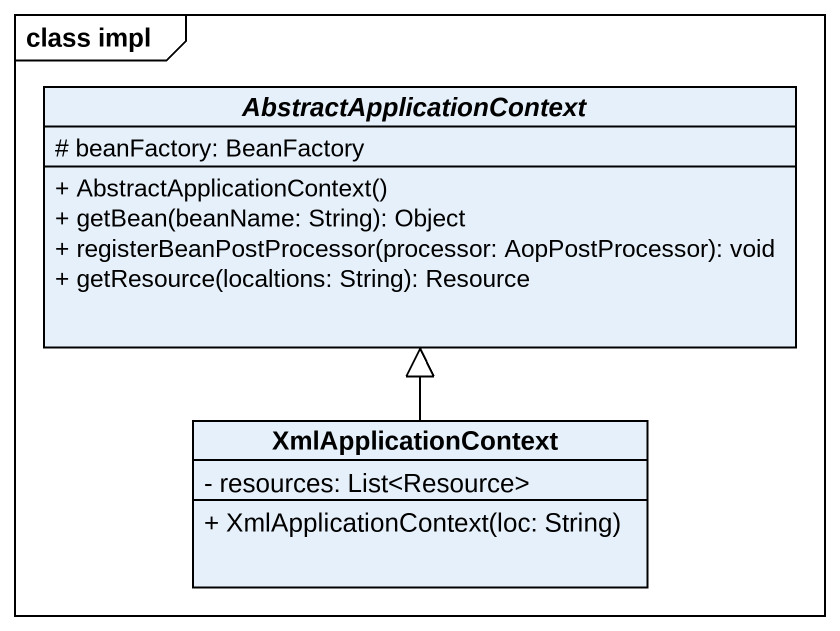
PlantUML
@startuml
mainframe class impl
hide circle
hide empty members
skinparam classAttributeIconSize 0
abstract class AbstractApplicationContext {
  # beanFactory: BeanFactory
  + AbstractApplicationContext()
  + getBean(beanName: String): Object
  + registerBeanPostProcessor(processor: AopPostProcessor): void
  + getResource(localtions: String): Resource
}
class XmlApplicationContext {
  - resources: List<Resource>
  + XmlApplicationContext(loc: String)
}
XmlApplicationContext -up-|> AbstractApplicationContext
@enduml
